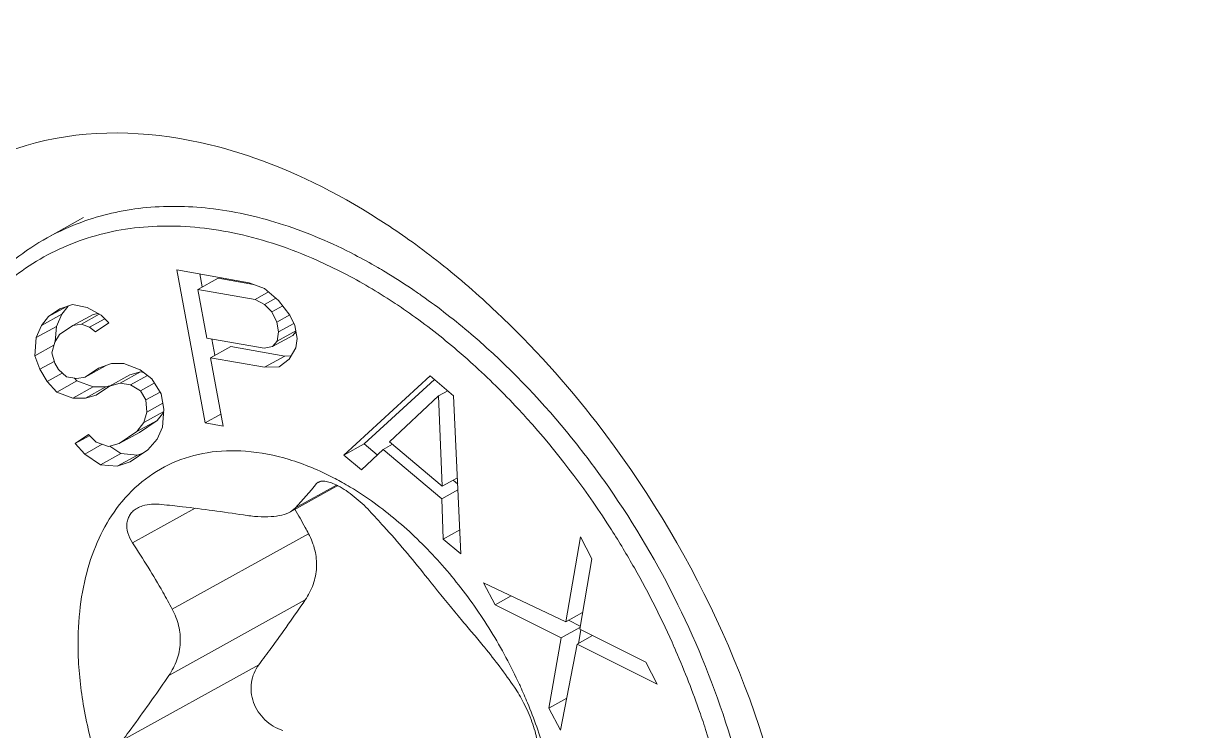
# Model space of a CAD drawing. Header units: millimetres. Extents: x 1177 to 4147, y 93 to 2194.
# Drawn here: x 2602.16 to 2607.63, y 694.05 to 697.32 of the extents above; entities that cross this region are included whole.
import ezdxf

# ---------------------------------------------------------------- set-up
doc = ezdxf.new("R2010")
doc.units = ezdxf.units.MM
doc.header["$LTSCALE"] = 0.1
doc.layers.get('0').update_dxf_attribs({"lineweight": 13})

# ---------------------------------------------------------------- blocks, each defined once
blk = doc.blocks.new('02')
for p, q in [((4486.6639, 586.0254), (4486.904, 586.1586)), ((4487.9973, 585.7285), (4487.52, 585.8132)), ((4487.52, 585.8132), (4487.9973, 585.7285)), ((4487.7064, 584.8017), (4487.52, 585.8132)), ((4487.52, 585.8132), (4487.7064, 584.8017)), ((4487.6726, 585.7861), (4487.6884, 585.7006)), ((4487.6592, 585.6844), (4487.7931, 585.7587)), ((4487.7931, 585.7587), (4488.0273, 585.7171)), ((4488.1007, 585.6893), (4487.9973, 585.7285)), ((4487.9973, 585.7285), (4488.1007, 585.6893)), ((4488.037, 585.6174), (4487.6592, 585.6844)), ((4487.6592, 585.6844), (4488.037, 585.6174)), ((4487.7186, 585.3616), (4487.6592, 585.6844)), ((4487.6592, 585.6844), (4487.7186, 585.3616)), ((4488.037, 585.6174), (4488.1266, 585.667)), ((4488.1006, 585.5853), (4488.1742, 585.6261)), ((4488.1921, 585.6106), (4488.1007, 585.6893)), ((4488.1007, 585.6893), (4488.1921, 585.6106)), ((4486.6727, 585.505), (4486.7889, 585.5695)), ((4486.7461, 585.5547), (4486.6727, 585.505)), ((4486.7461, 585.5547), (4486.6727, 585.505)), ((4486.8316, 585.5843), (4486.7461, 585.5547)), ((4486.8316, 585.5843), (4486.7461, 585.5547)), ((4486.8027, 585.5742), (4486.7599, 585.5196)), ((4486.9266, 585.5639), (4486.8316, 585.5843)), ((4486.9266, 585.5639), (4486.8316, 585.5843)), ((4487.019, 585.5136), (4486.9266, 585.5639)), ((4487.019, 585.5136), (4486.9266, 585.5639)), ((4488.1006, 585.5853), (4488.037, 585.6174)), ((4488.037, 585.6174), (4488.1006, 585.5853)), ((4488.1483, 585.5351), (4488.1006, 585.5853)), ((4488.1006, 585.5853), (4488.1483, 585.5351)), ((4488.1483, 585.5351), (4488.22, 585.5749)), ((4488.2676, 585.514), (4488.1921, 585.6106)), ((4488.1921, 585.6106), (4488.2676, 585.514)), ((4486.626, 585.4453), (4486.7599, 585.5196)), ((4486.6727, 585.505), (4486.626, 585.4453)), ((4486.6727, 585.505), (4486.626, 585.4453)), ((4486.7599, 585.5196), (4486.7253, 585.4398)), ((4486.8333, 585.4445), (4486.9672, 585.5187)), ((4486.8894, 585.4542), (4487.0077, 585.5198)), ((4486.9429, 585.434), (4487.0433, 585.4897)), ((4486.9672, 585.5187), (4486.9993, 585.5243)), ((4486.9818, 585.4039), (4487.0699, 585.4635)), ((4486.9818, 585.4039), (4487.0699, 585.4635)), ((4487.0699, 585.4635), (4487.019, 585.5136)), ((4487.0699, 585.4635), (4487.019, 585.5136)), ((4488.1801, 585.4671), (4488.1483, 585.5351)), ((4488.1483, 585.5351), (4488.1801, 585.4671)), ((4488.1801, 585.4671), (4488.2669, 585.5152)), ((4488.192, 585.4025), (4488.1801, 585.4671)), ((4488.1801, 585.4671), (4488.192, 585.4025)), ((4488.2994, 585.4459), (4488.2676, 585.514)), ((4488.2676, 585.514), (4488.2994, 585.4459)), ((4486.626, 585.4453), (4486.5914, 585.3655)), ((4486.626, 585.4453), (4486.5914, 585.3655)), ((4486.5914, 585.3655), (4486.7253, 585.4398)), ((4486.7132, 585.3351), (4486.7451, 585.3849)), ((4486.7132, 585.3351), (4486.7451, 585.3849)), ((4486.7253, 585.4398), (4486.7167, 585.3406)), ((4486.7451, 585.3849), (4486.8333, 585.4445)), ((4486.7451, 585.3849), (4486.8333, 585.4445)), ((4486.8333, 585.4445), (4486.8894, 585.4542)), ((4486.8333, 585.4445), (4486.8894, 585.4542)), ((4486.8894, 585.4542), (4486.9429, 585.434)), ((4486.8894, 585.4542), (4486.9429, 585.434)), ((4486.9429, 585.434), (4486.9818, 585.4039)), ((4486.9429, 585.434), (4486.9818, 585.4039)), ((4488.184, 585.3415), (4488.3062, 585.4092)), ((4488.192, 585.4025), (4488.184, 585.3415)), ((4488.184, 585.3415), (4488.192, 585.4025)), ((4488.192, 585.4025), (4488.2925, 585.4582)), ((4488.3072, 585.4036), (4488.2861, 585.3797)), ((4488.3153, 585.3598), (4488.2994, 585.4459)), ((4488.2994, 585.4459), (4488.3153, 585.3598)), ((4486.5914, 585.3655), (4486.581, 585.2457)), ((4486.5914, 585.3655), (4486.581, 585.2457)), ((4486.581, 585.2457), (4486.7077, 585.316)), ((4486.6933, 585.2653), (4486.7132, 585.3351)), ((4486.6933, 585.2653), (4486.7132, 585.3351)), ((4488.0965, 585.2945), (4487.7186, 585.3616)), ((4487.7186, 585.3616), (4488.0965, 585.2945)), ((4487.7424, 585.2325), (4487.8764, 585.3067)), ((4487.7519, 585.3557), (4487.7717, 585.2487)), ((4487.8764, 585.3067), (4488.2343, 585.2432)), ((4488.1522, 585.3055), (4488.2861, 585.3797)), ((4488.184, 585.3415), (4488.1522, 585.3055)), ((4488.1522, 585.3055), (4488.184, 585.3415)), ((4488.3153, 585.3598), (4488.3073, 585.2987)), ((4488.3073, 585.2987), (4488.3153, 585.3598)), ((4486.581, 585.2457), (4486.6146, 585.1557)), ((4486.581, 585.2457), (4486.6146, 585.1557)), ((4486.7148, 585.1953), (4486.6933, 585.2653)), ((4486.7148, 585.1953), (4486.6933, 585.2653)), ((4488.1004, 585.1689), (4487.7424, 585.2325)), ((4487.7424, 585.2325), (4488.1004, 585.1689)), ((4487.8257, 584.7805), (4487.7424, 585.2325)), ((4487.7424, 585.2325), (4487.8257, 584.7805)), ((4488.1522, 585.3055), (4488.0965, 585.2945)), ((4488.0965, 585.2945), (4488.1522, 585.3055)), ((4488.1004, 585.1689), (4488.2343, 585.2432)), ((4488.2343, 585.2432), (4488.276, 585.2449)), ((4488.3073, 585.2987), (4488.2635, 585.2232)), ((4488.2635, 585.2232), (4488.3073, 585.2987)), ((4486.6146, 585.1557), (4486.7095, 585.2084)), ((4486.6146, 585.1557), (4486.6629, 585.0757)), ((4486.6146, 585.1557), (4486.6629, 585.0757)), ((4486.739, 585.1552), (4486.7148, 585.1953)), ((4486.739, 585.1552), (4486.7148, 585.1953)), ((4486.7899, 585.1051), (4486.739, 585.1552)), ((4486.7899, 585.1051), (4486.739, 585.1552)), ((4486.9142, 585.1046), (4487.0482, 585.1789)), ((4487.0024, 585.1642), (4486.9142, 585.1046)), ((4487.0024, 585.1642), (4486.9142, 585.1046)), ((4487.0879, 585.1938), (4487.0024, 585.1642)), ((4487.0879, 585.1938), (4487.0024, 585.1642)), ((4487.1708, 585.1935), (4487.0879, 585.1938)), ((4487.1708, 585.1935), (4487.0879, 585.1938)), ((4487.2779, 585.1531), (4487.1708, 585.1935)), ((4487.2779, 585.1531), (4487.1708, 585.1935)), ((4487.3556, 585.0929), (4487.2779, 585.1531)), ((4487.3556, 585.0929), (4487.2779, 585.1531)), ((4488.1958, 585.1728), (4488.1004, 585.1689)), ((4488.1004, 585.1689), (4488.1958, 585.1728)), ((4488.2635, 585.2232), (4488.1958, 585.1728)), ((4488.1958, 585.1728), (4488.2635, 585.2232)), ((4486.6629, 585.0757), (4486.7633, 585.1313)), ((4486.6629, 585.0757), (4486.7259, 585.0055)), ((4486.6629, 585.0757), (4486.7259, 585.0055)), ((4486.7259, 585.0055), (4486.8598, 585.0798)), ((4486.8581, 585.0948), (4486.7899, 585.1051)), ((4486.8581, 585.0948), (4486.7899, 585.1051)), ((4486.8445, 585.0969), (4486.8598, 585.0798)), ((4486.9142, 585.1046), (4486.8581, 585.0948)), ((4486.9142, 585.1046), (4486.8581, 585.0948)), ((4486.8598, 585.0798), (4486.9669, 585.0394)), ((4487.0748, 585.0441), (4487.2088, 585.1183)), ((4487.1457, 585.0637), (4487.2796, 585.138)), ((4487.2088, 585.1183), (4487.2796, 585.138)), ((4487.2139, 585.0535), (4487.3261, 585.1157)), ((4487.2796, 585.138), (4487.3016, 585.1347)), ((4487.4159, 584.9928), (4487.3556, 585.0929)), ((4487.4159, 584.9928), (4487.3556, 585.0929)), ((4489.1948, 585.112), (4488.6238, 584.5889)), ((4488.6238, 584.5889), (4489.1948, 585.112)), ((4489.2223, 585.0888), (4488.7577, 584.6632)), ((4489.3496, 584.9813), (4489.1948, 585.112)), ((4489.1948, 585.112), (4489.3496, 584.9813)), ((4486.7259, 585.0055), (4486.833, 584.9651)), ((4486.7259, 585.0055), (4486.833, 584.9651)), ((4486.833, 584.9651), (4486.9669, 585.0394)), ((4486.9159, 584.9648), (4487.0498, 585.0391)), ((4486.9669, 585.0394), (4487.0498, 585.0391)), ((4486.9867, 584.9845), (4487.0748, 585.0441)), ((4486.9867, 584.9845), (4487.0748, 585.0441)), ((4487.0498, 585.0391), (4487.0743, 585.0459)), ((4487.0748, 585.0441), (4487.1457, 585.0637)), ((4487.0748, 585.0441), (4487.1457, 585.0637)), ((4487.1457, 585.0637), (4487.2139, 585.0535)), ((4487.1457, 585.0637), (4487.2139, 585.0535)), ((4487.2139, 585.0535), (4487.2795, 585.0133)), ((4487.2139, 585.0535), (4487.2795, 585.0133)), ((4487.2795, 585.0133), (4487.3714, 585.0642)), ((4487.2795, 585.0133), (4487.3157, 584.9532)), ((4487.2795, 585.0133), (4487.3157, 584.9532)), ((4487.3157, 584.9532), (4487.4091, 585.005)), ((4489.25, 584.9799), (4489.3111, 585.0138)), ((4486.833, 584.9651), (4486.9159, 584.9648)), ((4486.833, 584.9651), (4486.9159, 584.9648)), ((4486.9159, 584.9648), (4486.9867, 584.9845)), ((4486.9159, 584.9648), (4486.9867, 584.9845)), ((4487.3157, 584.9532), (4487.3226, 584.8733)), ((4487.3157, 584.9532), (4487.3226, 584.8733)), ((4487.3226, 584.8733), (4487.4276, 584.9315)), ((4487.4349, 584.8928), (4487.4159, 584.9928)), ((4487.4349, 584.8928), (4487.4159, 584.9928)), ((4488.9256, 584.6762), (4489.25, 584.9799)), ((4488.9256, 584.6762), (4489.25, 584.9799)), ((4489.25, 584.9799), (4489.2739, 584.382)), ((4489.25, 584.9799), (4489.2739, 584.382)), ((4489.3978, 583.9351), (4489.3496, 584.9813)), ((4489.3496, 584.9813), (4489.3978, 583.9351)), ((4487.3027, 584.8035), (4487.4334, 584.876)), ((4487.3226, 584.8733), (4487.3027, 584.8035)), ((4487.3226, 584.8733), (4487.3027, 584.8035)), ((4487.4332, 584.8733), (4487.3899, 584.818)), ((4487.4244, 584.773), (4487.4349, 584.8928)), ((4487.4244, 584.773), (4487.4349, 584.8928)), ((4487.7064, 584.8017), (4487.8111, 584.8598)), ((4487.256, 584.7437), (4487.3899, 584.818)), ((4487.3027, 584.8035), (4487.256, 584.7437)), ((4487.3027, 584.8035), (4487.256, 584.7437)), ((4487.3899, 584.818), (4487.2724, 584.7386)), ((4487.3899, 584.6933), (4487.4244, 584.773)), ((4487.3899, 584.6933), (4487.4244, 584.773)), ((4487.8257, 584.7805), (4487.7064, 584.8017)), ((4487.7064, 584.8017), (4487.8257, 584.7805)), ((4486.9365, 584.725), (4486.8483, 584.6655)), ((4486.9365, 584.725), (4486.8483, 584.6655)), ((4486.8483, 584.6655), (4486.941, 584.7169)), ((4486.9874, 584.6749), (4486.9365, 584.725)), ((4486.9874, 584.6749), (4486.9365, 584.725)), ((4487.256, 584.7437), (4487.1385, 584.6643)), ((4487.256, 584.7437), (4487.1385, 584.6643)), ((4487.1385, 584.6643), (4487.2724, 584.7386)), ((4487.3285, 584.6236), (4487.3899, 584.6933)), ((4487.3285, 584.6236), (4487.3899, 584.6933)), ((4486.8483, 584.6655), (4486.9113, 584.5953)), ((4486.8483, 584.6655), (4486.9113, 584.5953)), ((4486.9113, 584.5953), (4487.0276, 584.6598)), ((4487.0677, 584.6446), (4486.9874, 584.6749)), ((4487.0677, 584.6446), (4486.9874, 584.6749)), ((4487.1385, 584.6643), (4487.0677, 584.6446)), ((4487.1385, 584.6643), (4487.0677, 584.6446)), ((4487.0781, 584.6475), (4487.1497, 584.5993)), ((4487.211, 584.5442), (4487.3285, 584.6236)), ((4487.211, 584.5442), (4487.3285, 584.6236)), ((4488.6238, 584.5889), (4488.7577, 584.6632)), ((4488.884, 584.6258), (4488.7399, 584.4908)), ((4488.7399, 584.4908), (4488.884, 584.6258)), ((4488.7577, 584.6632), (4488.8451, 584.5893)), ((4488.884, 584.6258), (4488.9452, 584.6597)), ((4489.271, 584.2989), (4488.884, 584.6258)), ((4488.884, 584.6258), (4489.271, 584.2989)), ((4489.2739, 584.382), (4488.9256, 584.6762)), ((4489.2739, 584.382), (4488.9256, 584.6762)), ((4486.9113, 584.5953), (4487.0158, 584.525)), ((4486.9113, 584.5953), (4487.0158, 584.525)), ((4487.0158, 584.525), (4487.1497, 584.5993)), ((4487.0158, 584.525), (4487.1255, 584.5146)), ((4487.0158, 584.525), (4487.1255, 584.5146)), ((4487.1255, 584.5146), (4487.2594, 584.5888)), ((4487.1255, 584.5146), (4487.211, 584.5442)), ((4487.1255, 584.5146), (4487.211, 584.5442)), ((4487.1497, 584.5993), (4487.2594, 584.5888)), ((4487.2594, 584.5888), (4487.2956, 584.6014)), ((4488.7399, 584.4908), (4488.6238, 584.5889)), ((4488.6238, 584.5889), (4488.7399, 584.4908)), ((4488.5843, 584.3871), (4488.2707, 584.2132)), ((4488.5758, 584.3896), (4488.3045, 584.2391)), ((4488.4444, 584.4008), (4488.4553, 584.4099)), ((4488.4566, 584.4076), (4488.4688, 584.4143)), ((4489.2739, 584.382), (4489.3746, 584.4379)), ((4489.3467, 584.4224), (4489.3765, 584.3972)), ((4489.271, 584.2989), (4489.3783, 584.3584)), ((4489.2817, 584.0332), (4489.271, 584.2989)), ((4489.271, 584.2989), (4489.2817, 584.0332)), ((4487.2282, 584.0078), (4487.6411, 584.2368)), ((4488.2707, 584.2132), (4488.3045, 584.2391)), ((4488.3905, 584.0689), (4487.4896, 583.5693)), ((4489.2817, 584.0332), (4489.3905, 584.0935)), ((4489.3978, 583.9351), (4489.2817, 584.0332)), ((4489.2817, 584.0332), (4489.3978, 583.9351)), ((4490.1876, 584.0485), (4490.0904, 583.4853)), ((4490.0904, 583.4853), (4490.1876, 584.0485)), ((4490.2638, 583.9022), (4490.1876, 584.0485)), ((4490.1876, 584.0485), (4490.2638, 583.9022)), ((4490.2638, 583.9022), (4490.183, 583.438)), ((4490.183, 583.438), (4490.2638, 583.9022)), ((4490.0904, 583.4853), (4489.5478, 583.7445)), ((4489.5478, 583.7445), (4490.0904, 583.4853)), ((4489.624, 583.5982), (4489.5478, 583.7445)), ((4489.5478, 583.7445), (4489.624, 583.5982)), ((4488.3683, 583.6306), (4487.4674, 583.131)), ((4489.624, 583.5982), (4489.7305, 583.6572)), ((4490.0605, 583.3798), (4489.624, 583.5982)), ((4489.624, 583.5982), (4490.0605, 583.3798)), ((4490.0904, 583.4853), (4490.202, 583.5472)), ((4490.0605, 583.3798), (4490.1849, 583.4488)), ((4490.1102, 583.4962), (4490.1865, 583.4581)), ((4490.1909, 583.4341), (4490.1752, 583.3438)), ((4490.6194, 583.2197), (4490.183, 583.438)), ((4490.183, 583.438), (4490.6194, 583.2197)), ((4490.0605, 583.3798), (4489.9796, 582.9157)), ((4489.9796, 582.9157), (4490.0605, 583.3798)), ((4490.1666, 583.339), (4490.2682, 583.3954)), ((4490.1666, 583.339), (4490.0559, 582.7694)), ((4490.0559, 582.7694), (4490.1666, 583.339)), ((4490.6956, 583.0734), (4490.1666, 583.339)), ((4490.1666, 583.339), (4490.6956, 583.0734)), ((4487.162, 582.7032), (4488.0629, 583.2028)), ((4490.6956, 583.0734), (4490.6194, 583.2197)), ((4490.6194, 583.2197), (4490.6956, 583.0734)), ((4489.9796, 582.9157), (4490.097, 582.9807)), ((4490.0559, 582.7694), (4489.9796, 582.9157)), ((4489.9796, 582.9157), (4490.0559, 582.7694))]:
    blk.add_line(p, q)
for centre, radius, start, end in [((4487.4438, 584.6173), 1.6097, 109.25986, 118.97991), ((4486.2647, 582.1019), 4.8037, 54.18989, 56.6834), ((4486.0643, 581.8241), 5.1463, 51.60524, 54.18934), ((4487.1164, 582.8818), 3.277, 62.59383, 66.1606), ((4485.7476, 581.43), 5.6519, 46.58504, 51.571), ((4486.2064, 586.196), 2.8691, 316.9942, 321.26503), ((4487.6474, 582.6853), 1.9749, 61.11637, 62.60091), ((4488.3787, 583.9868), 0.449, 62.60531, 62.95158), ((4487.6237, 582.642), 2.0243, 60.73097, 61.12091), ((4485.5036, 580.9789), 5.7975, 23.78663, 29.60053), ((4486.7949, 581.6925), 3.2931, 24.48406, 24.7578)]:
    blk.add_arc(centre, radius, start, end)
for points, knots in [([(4627.348, 522.7439), (4597.3634, 531.2992), (4553.5502, 545.6897), (4497.6415, 568.4874), (4458.7104, 586.6493), (4422.2806, 606.0677), (4388.5102, 626.6594), (4357.5509, 648.3335), (4338.4161, 663.815), (4329.3922, 671.7218)], [0, 0, 0, 0, 0.278685, 0.411475, 0.539478, 0.662459, 0.780251, 0.892768, 1, 1, 1, 1]), ([(4626.9056, 521.4284), (4597.0523, 529.9448), (4553.4242, 544.2615), (4497.7322, 566.9228), (4458.929, 584.9731), (4422.5973, 604.2691), (4388.8922, 624.7285), (4357.9639, 646.2626), (4338.8288, 661.6414), (4329.7976, 669.4959)], [0, 0, 0, 0, 0.278468, 0.411196, 0.539177, 0.662176, 0.780023, 0.892638, 1, 1, 1, 1]), ([(4628.5178, 518.3717), (4598.3373, 526.935), (4554.2352, 541.3527), (4497.9553, 564.2197), (4458.7663, 582.4479), (4422.0987, 601.9453), (4388.114, 622.6276), (4356.965, 644.4022), (4337.7171, 659.9601), (4328.6413, 667.9068)], [0, 0, 0, 0, 0.278732, 0.411552, 0.539576, 0.662563, 0.780343, 0.892822, 1, 1, 1, 1]), ([(4328.2018, 667.332), (4337.2997, 659.3158), (4356.6013, 643.6263), (4387.8522, 621.6774), (4421.9555, 600.8436), (4458.7552, 581.2147), (4498.0909, 562.8739), (4554.5901, 539.8763), (4598.873, 525.3893), (4629.1795, 516.7902)], [0, 0, 0, 0, 0.107262, 0.219794, 0.337581, 0.460553, 0.588547, 0.721328, 1, 1, 1, 1]), ([(4485.7572, 586.1993), (4486.0006, 586.4301), (4486.6591, 586.7701), (4487.3866, 586.7267), (4487.7406, 586.6402)], [0, 0, 0, 0, 0.479284, 1, 1, 1, 1]), ([(4487.7406, 586.6402), (4487.8383, 586.6164), (4488.2472, 586.4939), (4488.631, 586.2949), (4488.9032, 586.1161)], [0, 0, 0, 0, 0.235982, 1, 1, 1, 1]), ([(4488.6961, 585.9127), (4488.5449, 585.9911), (4488.2417, 586.1212), (4487.776, 586.2305), (4487.3282, 586.2426), (4487.0444, 586.1829), (4486.9128, 586.1369)], [0, 0, 0, 0, 0.276917, 0.533938, 0.773334, 1, 1, 1, 1]), ([(4488.4409, 585.8793), (4488.2738, 585.953), (4487.9395, 586.067), (4487.5076, 586.1152), (4487.1829, 586.0879), (4486.9548, 586.0369), (4486.74, 585.9553), (4486.5405, 585.8438), (4486.3583, 585.7035), (4486.1951, 585.5358), (4486.0523, 585.3424), (4485.8875, 585.0468), (4485.7413, 584.6183), (4485.6933, 584.2529), (4485.6836, 584.0623)], [0, 0, 0, 0, 0.136212, 0.261408, 0.320729, 0.378429, 0.435114, 0.491465, 0.548182, 0.605941, 0.665349, 0.726908, 0.857661, 1, 1, 1, 1]), ([(4485.6507, 584.1045), (4485.6613, 584.3141), (4485.7164, 584.7163), (4485.8878, 585.1854), (4486.0821, 585.5052), (4486.2512, 585.7123), (4486.4447, 585.8885), (4486.589, 585.9839), (4486.6639, 586.0254)], [0, 0, 0, 0, 0.277973, 0.533781, 0.654737, 0.772001, 0.886671, 1, 1, 1, 1]), ([(4488.8981, 585.7996), (4488.8814, 585.8097), (4488.8149, 585.849), (4488.7473, 585.8862), (4488.6961, 585.9127)], [0, 0, 0, 0, 0.252721, 1, 1, 1, 1]), ([(4489.058, 585.5265), (4489.0226, 585.5515), (4488.8828, 585.6468), (4488.7367, 585.7331), (4488.6248, 585.7911)], [0, 0, 0, 0, 0.25578, 1, 1, 1, 1]), ([(4489.1406, 585.6413), (4489.1206, 585.6553), (4489.0412, 585.7103), (4488.9599, 585.7624), (4488.8981, 585.7996)], [0, 0, 0, 0, 0.253041, 1, 1, 1, 1]), ([(4489.5701, 585.2963), (4489.5355, 585.3277), (4489.3975, 585.4491), (4489.2525, 585.5623), (4489.1406, 585.6413)], [0, 0, 0, 0, 0.254674, 1, 1, 1, 1]), ([(4489.4766, 585.1903), (4489.4428, 585.2209), (4489.3084, 585.3392), (4489.1671, 585.4496), (4489.058, 585.5265)], [0, 0, 0, 0, 0.254676, 1, 1, 1, 1]), ([(4489.632, 585.5354), (4489.8726, 585.3082), (4490.7672, 584.3137), (4491.3639, 583.0486), (4491.5662, 582.0644)], [0, 0, 0, 0, 0.24777, 1, 1, 1, 1]), ([(4490.3425, 584.4217), (4490.2848, 584.5027), (4490.051, 584.8141), (4489.785, 585.1017), (4489.5701, 585.2963)], [0, 0, 0, 0, 0.255407, 1, 1, 1, 1]), ([(4489.8702, 584.7908), (4489.8388, 584.8264), (4489.7132, 584.9649), (4489.58, 585.0966), (4489.4766, 585.1903)], [0, 0, 0, 0, 0.25342, 1, 1, 1, 1]), ([(4490.5445, 583.8426), (4490.4961, 583.9279), (4490.2959, 584.2606), (4490.0622, 584.5733), (4489.8702, 584.7908)], [0, 0, 0, 0, 0.252699, 1, 1, 1, 1]), ([(4486.2936, 584.6178), (4486.1895, 584.3631), (4486.1115, 583.9307), (4486.1313, 583.3403), (4486.2101, 582.8612), (4486.3503, 582.3763), (4486.548, 581.8981), (4486.798, 581.4396), (4487.0932, 581.0133), (4487.4259, 580.6307), (4487.7871, 580.3022), (4488.1671, 580.0367), (4488.5561, 579.8414), (4488.944, 579.7221), (4489.3209, 579.6829), (4489.6762, 579.7265), (4489.893, 579.8118), (4489.9918, 579.8666)], [0, 0, 0, 0, 0.114604, 0.178426, 0.245883, 0.31616, 0.38824, 0.460989, 0.533229, 0.603817, 0.671714, 0.736072, 0.796319, 0.852265, 0.9042, 0.952978, 1, 1, 1, 1]), ([(4487.1216, 584.2347), (4487.1698, 584.3002), (4487.2806, 584.4189), (4487.4877, 584.5467), (4487.7241, 584.6155), (4487.8902, 584.6207), (4487.9742, 584.6144)], [0, 0, 0, 0, 0.250221, 0.493795, 0.740658, 1, 1, 1, 1]), ([(4487.9742, 584.6144), (4488.0715, 584.6071), (4488.2731, 584.5668), (4488.462, 584.4875), (4488.5563, 584.4387)], [0, 0, 0, 0, 0.479104, 1, 1, 1, 1]), ([(4488.4554, 584.4099), (4488.4619, 584.4136), (4488.4793, 584.4177), (4488.509, 584.4151), (4488.5447, 584.4047), (4488.5696, 584.3934), (4488.5829, 584.3866)], [0, 0, 0, 0, 0.168831, 0.387474, 0.665175, 1, 1, 1, 1]), ([(4488.5853, 584.3854), (4488.6037, 584.3759), (4488.6408, 584.3534), (4488.7124, 584.3003), (4488.7625, 584.2533), (4488.7937, 584.2198)], [0, 0, 0, 0, 0.23262, 0.48606, 1, 1, 1, 1]), ([(4488.6134, 584.4078), (4488.6314, 584.3978), (4488.704, 584.3556), (4488.7742, 584.3091), (4488.8256, 584.272)], [0, 0, 0, 0, 0.24509, 1, 1, 1, 1]), ([(4491.3861, 581.1883), (4491.399, 581.4546), (4491.3654, 582.0105), (4491.166, 582.8412), (4490.8266, 583.6618), (4490.5167, 584.1768), (4490.3425, 584.4217)], [0, 0, 0, 0, 0.23161, 0.480157, 0.738975, 1, 1, 1, 1]), ([(4486.8682, 583.2763), (4486.8655, 583.3688), (4486.8712, 583.5486), (4486.9165, 583.8059), (4486.9974, 584.0369), (4487.0767, 584.1736), (4487.1216, 584.2347)], [0, 0, 0, 0, 0.275353, 0.533423, 0.774339, 1, 1, 1, 1]), ([(4487.2282, 584.0078), (4487.2148, 584.0283), (4487.1937, 584.0703), (4487.1867, 584.1281), (4487.1965, 584.1695), (4487.211, 584.1969), (4487.2321, 584.2203), (4487.2497, 584.2324), (4487.2592, 584.2376)], [0, 0, 0, 0, 0.279178, 0.52738, 0.643934, 0.759052, 0.876602, 1, 1, 1, 1]), ([(4487.2592, 584.2376), (4487.2701, 584.2437), (4487.3006, 584.2564), (4487.3554, 584.2657), (4487.3982, 584.2645), (4487.4203, 584.2621)], [0, 0, 0, 0, 0.226297, 0.596467, 1, 1, 1, 1]), ([(4487.4203, 584.2621), (4487.466, 584.2573), (4487.6464, 584.2373), (4487.8265, 584.2137), (4487.9604, 584.1925)], [0, 0, 0, 0, 0.252968, 1, 1, 1, 1]), ([(4487.9604, 584.1925), (4487.9923, 584.1875), (4488.053, 584.1804), (4488.1386, 584.1795), (4488.2111, 584.1889), (4488.2534, 584.2036), (4488.2707, 584.2132)], [0, 0, 0, 0, 0.306638, 0.580398, 0.81207, 1, 1, 1, 1]), ([(4488.3905, 584.0689), (4488.3832, 584.0826), (4488.354, 584.1369), (4488.3237, 584.1906), (4488.3005, 584.2305)], [0, 0, 0, 0, 0.251299, 1, 1, 1, 1]), ([(4488.7937, 584.2198), (4488.8254, 584.1858), (4488.9517, 584.048), (4489.0734, 583.9059), (4489.1604, 583.7956)], [0, 0, 0, 0, 0.248431, 1, 1, 1, 1]), ([(4488.8256, 584.272), (4488.9252, 584.2001), (4489.118, 584.037), (4489.3762, 583.7515), (4489.6033, 583.4277), (4489.7293, 583.1928), (4489.7852, 583.0716)], [0, 0, 0, 0, 0.237309, 0.486159, 0.742079, 1, 1, 1, 1]), ([(4490.3982, 579.2916), (4490.2893, 579.2311), (4490.0538, 579.1338), (4489.671, 579.0679), (4489.2666, 579.0812), (4488.8499, 579.1717), (4488.4293, 579.3359), (4488.0126, 579.5696), (4487.6079, 579.8674), (4487.2229, 580.223), (4486.8653, 580.6292), (4486.5423, 581.0774), (4486.2606, 581.5584), (4486.0259, 582.0622), (4485.8432, 582.5785), (4485.6776, 583.2542), (4485.6338, 583.7707), (4485.6507, 584.1045)], [0, 0, 0, 0, 0.047728, 0.096631, 0.14773, 0.201776, 0.259194, 0.320082, 0.384245, 0.451252, 0.520486, 0.5912, 0.662562, 0.733708, 0.803785, 0.871995, 1, 1, 1, 1]), ([(4485.6836, 584.0623), (4485.6729, 583.8521), (4485.6895, 583.4158), (4485.8134, 582.7572), (4486.0325, 582.094), (4486.3389, 581.4499), (4486.7218, 580.8479), (4487.1673, 580.3096), (4487.6598, 579.8541), (4488.1822, 579.4976), (4488.7165, 579.2533), (4489.1666, 579.1493), (4489.511, 579.1346), (4489.7548, 579.1561), (4489.987, 579.2097), (4490.2052, 579.2953), (4490.4072, 579.4118), (4490.5911, 579.5582), (4490.755, 579.7329), (4490.9484, 580.0062), (4491.1309, 580.4151), (4491.2042, 580.7718), (4491.2261, 580.9591)], [0, 0, 0, 0, 0.066032, 0.136298, 0.209632, 0.284573, 0.359528, 0.432902, 0.503234, 0.569346, 0.630498, 0.686581, 0.712956, 0.738403, 0.763149, 0.787469, 0.811667, 0.836057, 0.860938, 0.886576, 0.940831, 1, 1, 1, 1]), ([(4488.4436, 583.8458), (4488.4455, 583.8838), (4488.4376, 583.9618), (4488.4088, 584.0344), (4488.3905, 584.0689)], [0, 0, 0, 0, 0.493672, 1, 1, 1, 1]), ([(4491.4742, 579.809), (4491.3513, 579.4687), (4491.07, 578.9862), (4490.4921, 578.5739), (4489.8222, 578.3314), (4488.8263, 578.3804), (4487.6602, 578.9446), (4486.5906, 579.9082), (4485.7144, 581.163), (4485.1442, 582.5775), (4484.9838, 583.5752), (4484.9838, 584.0557)], [0, 0, 0, 0, 0.103745, 0.152334, 0.201138, 0.305605, 0.427329, 0.565923, 0.714235, 0.862242, 1, 1, 1, 1]), ([(4487.4896, 583.5693), (4487.4695, 583.6074), (4487.3874, 583.7565), (4487.2977, 583.9014), (4487.2282, 584.0078)], [0, 0, 0, 0, 0.253182, 1, 1, 1, 1]), ([(4488.3683, 583.6306), (4488.3901, 583.6626), (4488.4261, 583.7314), (4488.4417, 583.8078), (4488.4436, 583.8458)], [0, 0, 0, 0, 0.504435, 1, 1, 1, 1]), ([(4489.1604, 583.7956), (4489.2155, 583.7257), (4489.2985, 583.624), (4489.4061, 583.4936), (4489.4576, 583.4324), (4489.4822, 583.4039)], [0, 0, 0, 0, 0.526657, 0.777086, 1, 1, 1, 1]), ([(4488.0629, 583.2028), (4488.0893, 583.2386), (4488.193, 583.3798), (4488.2947, 583.5226), (4488.3683, 583.6306)], [0, 0, 0, 0, 0.253932, 1, 1, 1, 1]), ([(4487.4674, 583.131), (4487.4892, 583.163), (4487.5252, 583.2319), (4487.5485, 583.346), (4487.5368, 583.4622), (4487.5079, 583.5348), (4487.4896, 583.5693)], [0, 0, 0, 0, 0.251466, 0.498545, 0.746115, 1, 1, 1, 1]), ([(4489.4822, 583.4039), (4489.5068, 583.3755), (4489.6012, 583.2625), (4489.6889, 583.144), (4489.7517, 583.054)], [0, 0, 0, 0, 0.255052, 1, 1, 1, 1]), ([(4486.2505, 583.3234), (4486.2743, 583.0705), (4486.3804, 582.556), (4486.6792, 581.8196), (4487.1028, 581.1391), (4487.5432, 580.6496), (4487.9323, 580.3299), (4488.2293, 580.1356), (4488.5309, 579.9864), (4488.8318, 579.8851), (4489.1269, 579.8337), (4489.4109, 579.8338), (4489.6782, 579.8859), (4489.8426, 579.9554), (4489.919, 579.9978)], [0, 0, 0, 0, 0.135031, 0.277159, 0.420541, 0.55912, 0.625002, 0.687865, 0.747378, 0.80342, 0.856126, 0.905922, 0.953545, 1, 1, 1, 1]), ([(4488.3719, 580.8041), (4488.2701, 580.8568), (4488.0692, 580.9844), (4487.7924, 581.2234), (4487.5381, 581.509), (4487.3149, 581.8316), (4487.13, 582.1806), (4486.9896, 582.5444), (4486.8985, 582.9108), (4486.8718, 583.1565), (4486.8682, 583.2763)], [0, 0, 0, 0, 0.114092, 0.235658, 0.362926, 0.493626, 0.62521, 0.755063, 0.880705, 1, 1, 1, 1]), ([(4491.0151, 582.7747), (4491.0004, 582.8204), (4490.9387, 583.0038), (4490.8674, 583.184), (4490.8087, 583.3172)], [0, 0, 0, 0, 0.248045, 1, 1, 1, 1]), ([(4488.22, 582.7675), (4488.1768, 582.7826), (4488.0955, 582.8311), (4488.0296, 582.9297), (4488.0092, 583.0185), (4488.0108, 583.0853), (4488.0287, 583.1482), (4488.0502, 583.1857), (4488.0629, 583.2028)], [0, 0, 0, 0, 0.255909, 0.51196, 0.637893, 0.760814, 0.881248, 1, 1, 1, 1]), ([(4486.2655, 583.1909), (4486.2719, 583.1607), (4486.2848, 583.1004), (4486.304, 583.0098), (4486.3201, 582.9344), (4486.3329, 582.8741), (4486.3425, 582.8288), (4486.3522, 582.7835), (4486.3618, 582.7383), (4486.3698, 582.7006), (4486.3762, 582.6704), (4486.3802, 582.6515), (4486.383, 582.6383), (4486.3846, 582.6308), (4486.3858, 582.6251), (4486.3869, 582.6204), (4486.3877, 582.6166), (4486.3883, 582.6138), (4486.3887, 582.6115), (4486.3895, 582.6096), (4486.3902, 582.6077), (4486.391, 582.6053), (4486.3931, 582.5997), (4486.3963, 582.5912), (4486.4004, 582.5799), (4486.4046, 582.5686), (4486.4102, 582.5535), (4486.4171, 582.5347), (4486.4255, 582.512), (4486.4339, 582.4894), (4486.445, 582.4593), (4486.4589, 582.4216), (4486.4756, 582.3764), (4486.4924, 582.3311), (4486.5091, 582.2859), (4486.5258, 582.2407), (4486.5425, 582.1955), (4486.5592, 582.1502), (4486.5731, 582.1125), (4486.5829, 582.0861), (4486.5885, 582.0711), (4486.5919, 582.0617), (4486.5947, 582.0541), (4486.5968, 582.0485), (4486.5989, 582.0428), (4486.6006, 582.0381), (4486.6019, 582.0348), (4486.6025, 582.0329), (4486.6035, 582.0311), (4486.6047, 582.0288), (4486.6066, 582.0252), (4486.609, 582.0207), (4486.6128, 582.0135), (4486.6177, 582.0045), (4486.6253, 581.9901), (4486.635, 581.9721), (4486.6465, 581.9505), (4486.658, 581.9289), (4486.6696, 581.9073), (4486.6849, 581.8785), (4486.7042, 581.8425), (4486.7272, 581.7993), (4486.7503, 581.756), (4486.7734, 581.7128), (4486.7964, 581.6696), (4486.8157, 581.6336), (4486.831, 581.6048), (4486.8426, 581.5832), (4486.8541, 581.5616), (4486.8656, 581.5399), (4486.8752, 581.5219), (4486.8829, 581.5075), (4486.8877, 581.4985), (4486.8916, 581.4913), (4486.894, 581.4868), (4486.8959, 581.4832), (4486.8971, 581.481), (4486.8981, 581.4792), (4486.8993, 581.4775), (4486.9014, 581.4746), (4486.9044, 581.4705), (4486.9081, 581.4655), (4486.9117, 581.4605), (4486.9165, 581.4538), (4486.9225, 581.4455), (4486.9322, 581.4322), (4486.949, 581.4089), (4486.9731, 581.3756), (4487.0021, 581.3357), (4487.031, 581.2958), (4487.0599, 581.2558), (4487.0889, 581.2159), (4487.1178, 581.176), (4487.1467, 581.136), (4487.1708, 581.1028), (4487.1901, 581.0761), (4487.2046, 581.0562), (4487.219, 581.0362), (4487.2311, 581.0196), (4487.2407, 581.0063), (4487.248, 580.9963), (4487.2552, 580.9863), (4487.2606, 580.9788), (4487.2642, 580.9738), (4487.2657, 580.9717), (4487.2669, 580.9701), (4487.2681, 580.9684), (4487.2698, 580.9667), (4487.2719, 580.9645), (4487.2746, 580.9618), (4487.278, 580.9583), (4487.2821, 580.9541), (4487.2875, 580.9485), (4487.297, 580.9387), (4487.3106, 580.9247), (4487.3323, 580.9023), (4487.3594, 580.8743), (4487.392, 580.8407), (4487.4246, 580.8071), (4487.4572, 580.7735), (4487.4897, 580.7399), (4487.5223, 580.7063), (4487.5549, 580.6727), (4487.582, 580.6447), (4487.6038, 580.6223), (4487.62, 580.6055), (4487.6336, 580.5915), (4487.6445, 580.5803), (4487.6526, 580.5719), (4487.6608, 580.5635), (4487.6676, 580.5565), (4487.673, 580.5509), (4487.6764, 580.5474), (4487.6791, 580.5446), (4487.6811, 580.5425), (4487.6828, 580.5408), (4487.684, 580.5395), (4487.6847, 580.5389), (4487.6852, 580.5383), (4487.6858, 580.5379), (4487.6865, 580.5374), (4487.6878, 580.5364), (4487.6896, 580.535), (4487.6918, 580.5334), (4487.6947, 580.5312), (4487.6984, 580.5284), (4487.7043, 580.524), (4487.7116, 580.5185), (4487.7204, 580.5118), (4487.7293, 580.5052), (4487.741, 580.4964), (4487.7557, 580.4854), (4487.7733, 580.4721), (4487.7968, 580.4545), (4487.8262, 580.4324), (4487.8614, 580.4059), (4487.8966, 580.3794), (4487.9319, 580.353), (4487.9671, 580.3265), (4488.0023, 580.3), (4488.0376, 580.2735), (4488.0669, 580.2514), (4488.0904, 580.2338), (4488.1051, 580.2227), (4488.1154, 580.215), (4488.1213, 580.2106), (4488.1257, 580.2073), (4488.1293, 580.2045), (4488.1323, 580.2023), (4488.1345, 580.2007), (4488.1363, 580.1993), (4488.1378, 580.1986), (4488.1394, 580.1978), (4488.1412, 580.1969), (4488.1458, 580.1946), (4488.1526, 580.1912), (4488.1617, 580.1866), (4488.1708, 580.1821), (4488.1829, 580.176), (4488.1981, 580.1684), (4488.2162, 580.1593), (4488.2344, 580.1502), (4488.2586, 580.138), (4488.2889, 580.1229), (4488.3253, 580.1047), (4488.3617, 580.0864), (4488.4101, 580.0622), (4488.4586, 580.0379), (4488.501, 580.0166), (4488.5253, 580.0045), (4488.5404, 579.9969), (4488.5525, 579.9908), (4488.5616, 579.9863), (4488.5707, 579.9817), (4488.5783, 579.9779), (4488.5843, 579.9749), (4488.5889, 579.9726), (4488.5934, 579.9703), (4488.5972, 579.9684), (4488.5997, 579.9672), (4488.6008, 579.9666), (4488.6016, 579.9662), (4488.6025, 579.966), (4488.6037, 579.9657), (4488.6052, 579.9653), (4488.6071, 579.9649), (4488.6094, 579.9643), (4488.6124, 579.9635), (4488.6177, 579.9622), (4488.6253, 579.9602), (4488.6375, 579.9572), (4488.6527, 579.9533), (4488.6709, 579.9487), (4488.6891, 579.9441), (4488.7074, 579.9395), (4488.7317, 579.9334), (4488.7621, 579.9257), (4488.7986, 579.9165), (4488.835, 579.9072), (4488.8715, 579.898), (4488.908, 579.8888), (4488.9384, 579.8811), (4488.9627, 579.875), (4488.9809, 579.8704), (4488.9992, 579.8658), (4489.0174, 579.8611), (4489.0326, 579.8573), (4489.0448, 579.8542), (4489.0524, 579.8523), (4489.0577, 579.851), (4489.0607, 579.8502), (4489.063, 579.8496), (4489.0649, 579.8491), (4489.0664, 579.8488), (4489.0675, 579.8485), (4489.0685, 579.8482), (4489.0692, 579.8483), (4489.0703, 579.8483), (4489.0725, 579.8483), (4489.0761, 579.8483), (4489.0803, 579.8484), (4489.0845, 579.8485), (4489.0902, 579.8485), (4489.0972, 579.8486), (4489.1056, 579.8488), (4489.1141, 579.8489), (4489.1254, 579.849), (4489.1394, 579.8492), (4489.162, 579.8496), (4489.2014, 579.8501), (4489.2465, 579.8508), (4489.2916, 579.8514), (4489.3254, 579.8519), (4489.3592, 579.8523), (4489.3873, 579.8527), (4489.4099, 579.8531), (4489.4268, 579.8533), (4489.4437, 579.8535), (4489.4578, 579.8537), (4489.469, 579.8539), (4489.4775, 579.854), (4489.4845, 579.8541), (4489.4901, 579.8542), (4489.4937, 579.8542), (4489.4965, 579.8543), (4489.4983, 579.8543), (4489.4997, 579.8543), (4489.5011, 579.8543), (4489.5027, 579.8549), (4489.5046, 579.8555), (4489.5071, 579.8563), (4489.5103, 579.8574), (4489.5141, 579.8586), (4489.5192, 579.8603), (4489.5282, 579.8633), (4489.5409, 579.8675), (4489.5562, 579.8725), (4489.5715, 579.8776), (4489.5919, 579.8843), (4489.6174, 579.8927), (4489.648, 579.9028), (4489.6786, 579.9129), (4489.7194, 579.9264), (4489.7704, 579.9433), (4489.8316, 579.9635), (4489.8724, 579.9769), (4489.8928, 579.9837)], [0, 0, 0, 0, 0.015625, 0.03125, 0.046875, 0.054688, 0.0625, 0.070312, 0.078125, 0.085938, 0.089844, 0.09375, 0.095703, 0.09668, 0.097656, 0.098633, 0.099121, 0.099609, 0.100098, 0.100342, 0.100586, 0.101074, 0.101562, 0.103516, 0.105469, 0.107422, 0.109375, 0.113281, 0.117188, 0.121094, 0.125, 0.132812, 0.140625, 0.148438, 0.15625, 0.164062, 0.171875, 0.179688, 0.1875, 0.191406, 0.193359, 0.195312, 0.196289, 0.197266, 0.198242, 0.199219, 0.199707, 0.199951, 0.200195, 0.200684, 0.201172, 0.202148, 0.203125, 0.205078, 0.207031, 0.210938, 0.214844, 0.21875, 0.222656, 0.226562, 0.234375, 0.242188, 0.25, 0.257812, 0.265625, 0.273438, 0.277344, 0.28125, 0.285156, 0.289062, 0.292969, 0.294922, 0.296875, 0.297852, 0.298828, 0.299316, 0.299805, 0.300049, 0.300293, 0.300781, 0.301758, 0.302734, 0.303711, 0.304688, 0.306641, 0.308594, 0.3125, 0.320312, 0.328125, 0.335938, 0.34375, 0.351562, 0.359375, 0.367188, 0.375, 0.378906, 0.382812, 0.386719, 0.390625, 0.392578, 0.394531, 0.396484, 0.398438, 0.398926, 0.399414, 0.399658, 0.399902, 0.400391, 0.400879, 0.401367, 0.402344, 0.40332, 0.404297, 0.40625, 0.410156, 0.414062, 0.421875, 0.429688, 0.4375, 0.445312, 0.453125, 0.460938, 0.46875, 0.476562, 0.480469, 0.484375, 0.488281, 0.490234, 0.492188, 0.494141, 0.496094, 0.49707, 0.498047, 0.498535, 0.499023, 0.499512, 0.499756, 0.499878, 0.5, 0.500122, 0.500244, 0.500488, 0.500977, 0.501465, 0.501953, 0.50293, 0.503906, 0.505859, 0.507812, 0.509766, 0.511719, 0.515625, 0.519531, 0.523438, 0.53125, 0.539062, 0.546875, 0.554688, 0.5625, 0.570312, 0.578125, 0.585938, 0.589844, 0.59375, 0.595703, 0.59668, 0.597656, 0.598633, 0.599121, 0.599609, 0.600098, 0.600342, 0.600586, 0.601074, 0.601562, 0.603516, 0.605469, 0.607422, 0.609375, 0.613281, 0.617188, 0.621094, 0.625, 0.632812, 0.640625, 0.648438, 0.65625, 0.671875, 0.679688, 0.683594, 0.6875, 0.689453, 0.691406, 0.693359, 0.695312, 0.696289, 0.697266, 0.698242, 0.699219, 0.699707, 0.699829, 0.699951, 0.700195, 0.700439, 0.700684, 0.701172, 0.70166, 0.702148, 0.703125, 0.705078, 0.707031, 0.710938, 0.714844, 0.71875, 0.722656, 0.726562, 0.734375, 0.742188, 0.75, 0.757812, 0.765625, 0.773438, 0.777344, 0.78125, 0.785156, 0.789062, 0.792969, 0.794922, 0.796875, 0.797852, 0.79834, 0.798828, 0.799316, 0.799561, 0.799805, 0.800049, 0.800171, 0.800293, 0.800781, 0.801758, 0.802734, 0.803711, 0.804688, 0.806641, 0.808594, 0.810547, 0.8125, 0.816406, 0.820312, 0.828125, 0.84375, 0.851562, 0.859375, 0.867188, 0.875, 0.878906, 0.882812, 0.886719, 0.890625, 0.892578, 0.894531, 0.896484, 0.897461, 0.898438, 0.898926, 0.899414, 0.899658, 0.899902, 0.900391, 0.900879, 0.901367, 0.902344, 0.90332, 0.904297, 0.90625, 0.910156, 0.914062, 0.917969, 0.921875, 0.929688, 0.9375, 0.945312, 0.953125, 0.96875, 0.984375, 1, 1, 1, 1]), ([(4487.3237, 582.9254), (4487.336, 582.9426), (4487.3844, 583.0107), (4487.4322, 583.0794), (4487.4674, 583.131)], [0, 0, 0, 0, 0.252458, 1, 1, 1, 1]), ([(4489.7517, 583.054), (4489.7744, 583.0213), (4489.8174, 582.9469), (4489.8606, 582.848), (4489.8878, 582.7646), (4489.9017, 582.7082), (4489.909, 582.6601), (4489.9099, 582.6311), (4489.9088, 582.6186)], [0, 0, 0, 0, 0.254521, 0.548154, 0.689252, 0.815127, 0.919765, 1, 1, 1, 1]), ([(4489.7918, 583.0573), (4489.8078, 583.0222), (4489.8686, 582.8821), (4489.9196, 582.7378), (4489.9515, 582.6282)], [0, 0, 0, 0, 0.252609, 1, 1, 1, 1]), ([(4487.162, 582.7032), (4487.1757, 582.7218), (4487.2301, 582.7955), (4487.2839, 582.8697), (4487.3237, 582.9254)], [0, 0, 0, 0, 0.251673, 1, 1, 1, 1]), ([(4491.2446, 581.1805), (4491.2577, 581.4401), (4491.2262, 581.9821), (4491.1005, 582.509), (4491.0151, 582.7747)], [0, 0, 0, 0, 0.482254, 1, 1, 1, 1])]:
    blk.add_open_spline(points, degree=3, knots=knots)

msp = doc.modelspace()

# ---------------------------------------------------------------- block references
at = {"xscale": 0.7, "yscale": 0.7, "zscale": 0.7}
msp.add_blockref('02', (-538.3909, 286.1124), dxfattribs=at)

doc.saveas('drawing.dxf')
